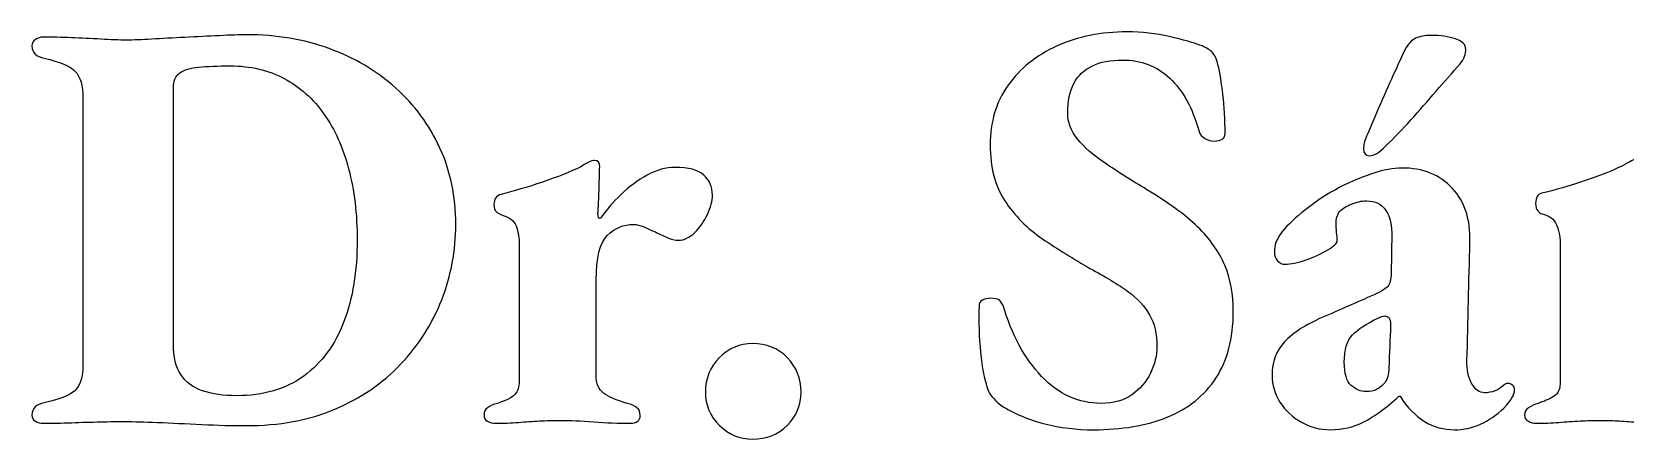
# Model space of a CAD drawing. Header units: millimetres. Extents: x 0 to 297, y 0 to 210.
# Drawn here: x 54 to 125.3, y 113.2 to 131.5 of the extents above; entities that cross this region are included whole.
import ezdxf

# ---------------------------------------------------------------- set-up
doc = ezdxf.new("R2010")
doc.units = ezdxf.units.MM
doc.layers.add('SZOVEG_0.5mm', color=7, linetype='Continuous')

msp = doc.modelspace()

# ---------------------------------------------------------------- linework, layer by layer
at = {"layer": 'SZOVEG_0.5mm'}
for points, knots in [([(63.542, 113.816), (62.946, 113.816), (62.293, 113.834), (61.583, 113.869), (60.873, 113.904), (60.212, 113.934), (59.599, 113.961), (58.985, 113.987), (58.521, 114), (58.205, 114), (57.855, 114), (57.469, 113.996), (57.049, 113.987), (56.628, 113.978), (56.194, 113.965), (55.748, 113.947), (55.301, 113.93), (54.876, 113.921), (54.473, 113.921), (54.35, 113.921), (54.236, 113.952), (54.131, 114.013), (54.026, 114.074), (53.973, 114.166), (53.973, 114.289), (53.973, 114.447), (54.021, 114.57), (54.118, 114.657), (54.214, 114.745), (54.35, 114.806), (54.525, 114.841), (55.191, 114.981), (55.647, 115.161), (55.892, 115.38), (56.137, 115.599), (56.26, 115.989), (56.26, 116.55), (56.26, 120.528), (56.26, 124.506), (56.26, 128.484), (56.26, 129.045), (56.146, 129.443), (55.918, 129.68), (55.691, 129.917), (55.226, 130.114), (54.525, 130.271), (54.35, 130.306), (54.214, 130.368), (54.118, 130.455), (54.021, 130.543), (53.973, 130.666), (53.973, 130.823), (53.973, 130.946), (54.026, 131.043), (54.131, 131.113), (54.236, 131.183), (54.35, 131.218), (54.473, 131.218), (54.876, 131.218), (55.301, 131.209), (55.748, 131.191), (56.194, 131.174), (56.632, 131.152), (57.062, 131.126), (57.491, 131.099), (57.881, 131.086), (58.232, 131.086), (58.512, 131.086), (58.88, 131.099), (59.336, 131.126), (59.791, 131.152), (60.286, 131.178), (60.821, 131.205), (61.355, 131.231), (61.872, 131.257), (62.372, 131.283), (62.871, 131.31), (63.279, 131.323), (63.594, 131.323), (64.926, 131.323), (66.157, 131.117), (67.287, 130.705), (68.418, 130.293), (69.408, 129.706), (70.258, 128.944), (71.108, 128.182), (71.769, 127.284), (72.242, 126.25), (72.716, 125.216), (72.952, 124.077), (72.952, 122.832), (72.952, 121.658), (72.742, 120.532), (72.321, 119.454), (71.901, 118.377), (71.287, 117.413), (70.481, 116.563), (69.675, 115.713), (68.694, 115.043), (67.537, 114.552), (66.38, 114.061), (65.049, 113.816), (63.542, 113.816)], [0, 0, 0, 0, 1, 1, 1, 2, 2, 2, 3, 3, 3, 4, 4, 4, 5, 5, 5, 6, 6, 6, 7, 7, 7, 8, 8, 8, 9, 9, 9, 10, 10, 10, 11, 11, 11, 12, 12, 12, 13, 13, 13, 14, 14, 14, 15, 15, 15, 16, 16, 16, 17, 17, 17, 18, 18, 18, 19, 19, 19, 20, 20, 20, 21, 21, 21, 22, 22, 22, 23, 23, 23, 24, 24, 24, 25, 25, 25, 26, 26, 26, 27, 27, 27, 28, 28, 28, 29, 29, 29, 30, 30, 30, 31, 31, 31, 32, 32, 32, 33, 33, 33, 34, 34, 34, 34]), ([(101.499, 113.632), (100.746, 113.632), (100.019, 113.72), (99.318, 113.895), (98.617, 114.07), (97.96, 114.35), (97.346, 114.736), (97.241, 114.824), (97.136, 114.92), (97.031, 115.025), (96.926, 115.13), (96.847, 115.244), (96.794, 115.367), (96.619, 115.84), (96.501, 116.418), (96.439, 117.102), (96.378, 117.785), (96.356, 118.477), (96.374, 119.178), (96.374, 119.301), (96.426, 119.389), (96.531, 119.441), (96.636, 119.494), (96.759, 119.52), (96.899, 119.52), (97.075, 119.52), (97.193, 119.498), (97.254, 119.454), (97.315, 119.411), (97.381, 119.327), (97.451, 119.205), (97.837, 117.89), (98.411, 116.83), (99.173, 116.024), (99.935, 115.218), (100.825, 114.815), (101.841, 114.815), (102.402, 114.815), (102.862, 114.942), (103.221, 115.196), (103.58, 115.45), (103.856, 115.774), (104.049, 116.169), (104.242, 116.563), (104.338, 116.962), (104.338, 117.365), (104.338, 117.925), (104.229, 118.399), (104.01, 118.784), (103.791, 119.17), (103.462, 119.52), (103.024, 119.836), (102.586, 120.151), (102.025, 120.493), (101.342, 120.861), (100.606, 121.281), (99.896, 121.724), (99.213, 122.188), (98.529, 122.653), (97.968, 123.218), (97.53, 123.884), (97.092, 124.55), (96.873, 125.382), (96.873, 126.381), (96.873, 127.415), (97.14, 128.309), (97.675, 129.062), (98.209, 129.816), (98.941, 130.403), (99.87, 130.823), (100.798, 131.244), (101.841, 131.454), (102.998, 131.454), (103.664, 131.454), (104.299, 131.384), (104.904, 131.244), (105.508, 131.104), (105.994, 130.964), (106.362, 130.823), (106.573, 130.736), (106.726, 130.639), (106.822, 130.534), (106.919, 130.429), (107.002, 130.245), (107.072, 129.982), (107.16, 129.614), (107.234, 129.167), (107.296, 128.642), (107.357, 128.116), (107.388, 127.538), (107.388, 126.907), (107.388, 126.679), (107.23, 126.565), (106.914, 126.565), (106.757, 126.565), (106.612, 126.604), (106.481, 126.683), (106.349, 126.762), (106.266, 126.863), (106.231, 126.986), (105.933, 128.037), (105.495, 128.834), (104.917, 129.378), (104.338, 129.921), (103.629, 130.193), (102.787, 130.193), (102.262, 130.193), (101.815, 130.105), (101.447, 129.93), (101.079, 129.754), (100.803, 129.492), (100.619, 129.141), (100.435, 128.791), (100.343, 128.353), (100.343, 127.827), (100.343, 127.406), (100.487, 127.016), (100.777, 126.657), (101.066, 126.298), (101.482, 125.934), (102.025, 125.566), (102.568, 125.198), (103.191, 124.804), (103.892, 124.383), (104.838, 123.822), (105.591, 123.27), (106.152, 122.727), (106.713, 122.184), (107.12, 121.61), (107.375, 121.005), (107.629, 120.401), (107.756, 119.704), (107.756, 118.916), (107.756, 117.724), (107.497, 116.734), (106.98, 115.945), (106.463, 115.157), (105.736, 114.574), (104.798, 114.197), (103.861, 113.82), (102.761, 113.632), (101.499, 113.632)], [0, 0, 0, 0, 1, 1, 1, 2, 2, 2, 3, 3, 3, 4, 4, 4, 5, 5, 5, 6, 6, 6, 7, 7, 7, 8, 8, 8, 9, 9, 9, 10, 10, 10, 11, 11, 11, 12, 12, 12, 13, 13, 13, 14, 14, 14, 15, 15, 15, 16, 16, 16, 17, 17, 17, 18, 18, 18, 19, 19, 19, 20, 20, 20, 21, 21, 21, 22, 22, 22, 23, 23, 23, 24, 24, 24, 25, 25, 25, 26, 26, 26, 27, 27, 27, 28, 28, 28, 29, 29, 29, 30, 30, 30, 31, 31, 31, 32, 32, 32, 33, 33, 33, 34, 34, 34, 35, 35, 35, 36, 36, 36, 37, 37, 37, 38, 38, 38, 39, 39, 39, 40, 40, 40, 41, 41, 41, 42, 42, 42, 43, 43, 43, 44, 44, 44, 45, 45, 45, 46, 46, 46, 47, 47, 47, 47]), ([(113.854, 125.908), (113.679, 125.908), (113.591, 126.013), (113.591, 126.223), (113.591, 126.293), (113.6, 126.377), (113.618, 126.473), (113.635, 126.569), (113.67, 126.67), (113.723, 126.775), (113.863, 127.108), (114.043, 127.529), (114.262, 128.037), (114.481, 128.545), (114.7, 129.04), (114.919, 129.522), (115.138, 130.004), (115.309, 130.377), (115.431, 130.639), (115.572, 130.902), (115.734, 131.078), (115.918, 131.165), (116.102, 131.253), (116.334, 131.297), (116.614, 131.297), (117.035, 131.297), (117.398, 131.244), (117.705, 131.139), (118.012, 131.034), (118.165, 130.876), (118.165, 130.666), (118.165, 130.578), (118.148, 130.477), (118.113, 130.363), (118.078, 130.25), (118.007, 130.131), (117.902, 130.009), (117.569, 129.641), (117.214, 129.238), (116.838, 128.799), (116.461, 128.361), (116.084, 127.932), (115.707, 127.511), (115.331, 127.091), (114.949, 126.696), (114.564, 126.328), (114.284, 126.048), (114.047, 125.908), (113.854, 125.908)], [0, 0, 0, 0, 1, 1, 1, 2, 2, 2, 3, 3, 3, 4, 4, 4, 5, 5, 5, 6, 6, 6, 7, 7, 7, 8, 8, 8, 9, 9, 9, 10, 10, 10, 11, 11, 11, 12, 12, 12, 13, 13, 13, 14, 14, 14, 15, 15, 15, 16, 16, 16, 16]), ([(63.147, 115.157), (64.339, 115.157), (65.338, 115.45), (66.144, 116.037), (66.95, 116.624), (67.55, 117.439), (67.945, 118.482), (68.339, 119.525), (68.536, 120.738), (68.536, 122.123), (68.536, 123.297), (68.409, 124.361), (68.155, 125.316), (67.901, 126.271), (67.533, 127.091), (67.051, 127.774), (66.569, 128.458), (65.973, 128.988), (65.263, 129.365), (64.554, 129.741), (63.752, 129.93), (62.858, 129.93), (62.297, 129.93), (61.828, 129.912), (61.452, 129.877), (61.075, 129.842), (60.79, 129.754), (60.597, 129.614), (60.405, 129.474), (60.308, 129.246), (60.308, 128.931), (60.308, 125.11), (60.308, 121.29), (60.308, 117.47), (60.308, 116.892), (60.418, 116.436), (60.637, 116.103), (60.856, 115.77), (61.18, 115.529), (61.609, 115.38), (62.039, 115.231), (62.551, 115.157), (63.147, 115.157)], [0, 0, 0, 0, 1, 1, 1, 2, 2, 2, 3, 3, 3, 4, 4, 4, 5, 5, 5, 6, 6, 6, 7, 7, 7, 8, 8, 8, 9, 9, 9, 10, 10, 10, 11, 11, 11, 12, 12, 12, 13, 13, 13, 14, 14, 14, 14]), ([(74.74, 113.921), (74.599, 113.921), (74.477, 113.952), (74.372, 114.013), (74.266, 114.074), (74.214, 114.166), (74.214, 114.289), (74.214, 114.429), (74.266, 114.539), (74.372, 114.618), (74.477, 114.697), (74.626, 114.762), (74.818, 114.815), (75.204, 114.938), (75.463, 115.069), (75.594, 115.209), (75.725, 115.349), (75.791, 115.551), (75.791, 115.814), (75.791, 117.829), (75.791, 119.844), (75.791, 121.86), (75.791, 122.228), (75.743, 122.53), (75.647, 122.767), (75.55, 123.003), (75.335, 123.165), (75.002, 123.253), (74.915, 123.288), (74.836, 123.336), (74.766, 123.397), (74.696, 123.459), (74.661, 123.568), (74.661, 123.726), (74.661, 123.971), (74.766, 124.12), (74.976, 124.173), (75.537, 124.313), (76.155, 124.497), (76.829, 124.725), (77.504, 124.953), (78.078, 125.181), (78.551, 125.408), (78.639, 125.479), (78.748, 125.544), (78.88, 125.606), (79.011, 125.667), (79.103, 125.698), (79.156, 125.698), (79.314, 125.698), (79.392, 125.601), (79.392, 125.408), (79.392, 125.321), (79.388, 125.141), (79.379, 124.87), (79.37, 124.598), (79.362, 124.322), (79.353, 124.042), (79.344, 123.761), (79.331, 123.525), (79.314, 123.332), (79.314, 123.174), (79.349, 123.095), (79.419, 123.095), (79.682, 123.463), (79.993, 123.822), (80.352, 124.173), (80.711, 124.523), (81.101, 124.813), (81.522, 125.04), (81.942, 125.268), (82.354, 125.382), (82.757, 125.382), (83.37, 125.382), (83.804, 125.268), (84.058, 125.04), (84.312, 124.813), (84.439, 124.515), (84.439, 124.147), (84.439, 123.884), (84.365, 123.595), (84.216, 123.279), (84.067, 122.964), (83.879, 122.692), (83.651, 122.464), (83.423, 122.236), (83.178, 122.123), (82.915, 122.123), (82.757, 122.123), (82.591, 122.162), (82.415, 122.241), (82.24, 122.32), (82.065, 122.403), (81.89, 122.491), (81.714, 122.561), (81.543, 122.635), (81.377, 122.714), (81.211, 122.793), (81.057, 122.832), (80.917, 122.832), (80.461, 122.832), (80.067, 122.666), (79.734, 122.333), (79.401, 122), (79.235, 121.334), (79.235, 120.335), (79.235, 118.907), (79.235, 117.479), (79.235, 116.05), (79.235, 115.7), (79.344, 115.441), (79.563, 115.275), (79.782, 115.108), (80.137, 114.955), (80.628, 114.815), (80.821, 114.762), (80.965, 114.697), (81.062, 114.618), (81.158, 114.539), (81.206, 114.429), (81.206, 114.289), (81.206, 114.044), (81.057, 113.921), (80.759, 113.921), (80.234, 113.921), (79.69, 113.943), (79.129, 113.987), (78.569, 114.031), (78.061, 114.053), (77.605, 114.053), (77.307, 114.053), (77.005, 114.044), (76.698, 114.026), (76.391, 114.009), (76.076, 113.987), (75.752, 113.961), (75.427, 113.934), (75.09, 113.921), (74.74, 113.921)], [0, 0, 0, 0, 1, 1, 1, 2, 2, 2, 3, 3, 3, 4, 4, 4, 5, 5, 5, 6, 6, 6, 7, 7, 7, 8, 8, 8, 9, 9, 9, 10, 10, 10, 11, 11, 11, 12, 12, 12, 13, 13, 13, 14, 14, 14, 15, 15, 15, 16, 16, 16, 17, 17, 17, 18, 18, 18, 19, 19, 19, 20, 20, 20, 21, 21, 21, 22, 22, 22, 23, 23, 23, 24, 24, 24, 25, 25, 25, 26, 26, 26, 27, 27, 27, 28, 28, 28, 29, 29, 29, 30, 30, 30, 31, 31, 31, 32, 32, 32, 33, 33, 33, 34, 34, 34, 35, 35, 35, 36, 36, 36, 37, 37, 37, 38, 38, 38, 39, 39, 39, 40, 40, 40, 41, 41, 41, 42, 42, 42, 43, 43, 43, 44, 44, 44, 45, 45, 45, 46, 46, 46, 46]), ([(121.32, 113.921), (121.197, 113.921), (121.079, 113.952), (120.965, 114.013), (120.851, 114.074), (120.794, 114.166), (120.794, 114.289), (120.794, 114.429), (120.855, 114.539), (120.978, 114.618), (121.101, 114.697), (121.241, 114.762), (121.398, 114.815), (121.661, 114.903), (121.894, 115.003), (122.095, 115.117), (122.297, 115.231), (122.397, 115.463), (122.397, 115.814), (122.397, 117.82), (122.397, 119.827), (122.397, 121.833), (122.397, 122.219), (122.34, 122.543), (122.226, 122.806), (122.113, 123.069), (121.898, 123.235), (121.582, 123.305), (121.512, 123.323), (121.447, 123.367), (121.385, 123.437), (121.324, 123.507), (121.293, 123.621), (121.293, 123.779), (121.293, 124.024), (121.381, 124.173), (121.556, 124.226), (122.152, 124.366), (122.805, 124.554), (123.515, 124.791), (124.224, 125.027), (124.833, 125.277), (125.341, 125.54), (125.412, 125.575), (125.49, 125.619), (125.578, 125.671), (125.666, 125.724), (125.745, 125.75), (125.815, 125.75), (125.92, 125.75), (125.985, 125.719), (126.012, 125.658), (126.038, 125.597), (126.051, 125.522), (126.051, 125.435), (126.051, 125.295), (126.029, 125.071), (125.985, 124.764), (125.942, 124.458), (125.92, 124.182), (125.92, 123.936), (125.92, 123.866), (125.924, 123.787), (125.933, 123.7), (125.942, 123.612), (125.955, 123.56), (125.972, 123.542), (126.568, 124.12), (127.173, 124.567), (127.786, 124.883), (128.399, 125.198), (129.109, 125.356), (129.915, 125.356), (130.827, 125.356), (131.593, 125.018), (132.215, 124.344), (132.838, 123.669), (133.149, 122.753), (133.149, 121.597), (133.149, 119.669), (133.149, 117.741), (133.149, 115.814), (133.149, 115.463), (133.249, 115.231), (133.451, 115.117), (133.652, 115.003), (133.885, 114.903), (134.147, 114.815), (134.288, 114.762), (134.41, 114.697), (134.515, 114.618), (134.621, 114.539), (134.673, 114.429), (134.673, 114.289), (134.673, 114.166), (134.625, 114.074), (134.529, 114.013), (134.432, 113.952), (134.331, 113.921), (134.226, 113.921), (133.876, 113.921), (133.547, 113.934), (133.241, 113.961), (132.934, 113.987), (132.636, 114.009), (132.347, 114.026), (132.058, 114.044), (131.755, 114.053), (131.44, 114.053), (131.142, 114.053), (130.844, 114.044), (130.546, 114.026), (130.248, 114.009), (129.95, 113.987), (129.652, 113.961), (129.355, 113.934), (129.03, 113.921), (128.68, 113.921), (128.575, 113.921), (128.474, 113.952), (128.378, 114.013), (128.281, 114.074), (128.233, 114.166), (128.233, 114.289), (128.233, 114.429), (128.286, 114.539), (128.391, 114.618), (128.496, 114.697), (128.619, 114.762), (128.759, 114.815), (129.022, 114.903), (129.241, 115.003), (129.416, 115.117), (129.591, 115.231), (129.679, 115.463), (129.679, 115.814), (129.679, 117.557), (129.679, 119.301), (129.679, 121.045), (129.679, 121.711), (129.525, 122.232), (129.219, 122.609), (128.912, 122.986), (128.505, 123.183), (127.996, 123.2), (127.611, 123.2), (127.269, 123.139), (126.971, 123.016), (126.673, 122.894), (126.367, 122.727), (126.051, 122.517), (125.981, 122.447), (125.929, 122.368), (125.893, 122.28), (125.858, 122.193), (125.841, 122.105), (125.841, 122.017), (125.841, 119.95), (125.841, 117.882), (125.841, 115.814), (125.841, 115.463), (125.937, 115.231), (126.13, 115.117), (126.323, 115.003), (126.542, 114.903), (126.787, 114.815), (127.138, 114.71), (127.313, 114.534), (127.313, 114.289), (127.313, 114.184), (127.269, 114.096), (127.182, 114.026), (127.094, 113.956), (126.989, 113.921), (126.866, 113.921), (126.516, 113.921), (126.191, 113.934), (125.893, 113.961), (125.596, 113.987), (125.315, 114.009), (125.052, 114.026), (124.789, 114.044), (124.5, 114.053), (124.185, 114.053), (123.887, 114.053), (123.585, 114.044), (123.278, 114.026), (122.971, 114.009), (122.656, 113.987), (122.332, 113.961), (122.007, 113.934), (121.67, 113.921), (121.32, 113.921)], [0, 0, 0, 0, 1, 1, 1, 2, 2, 2, 3, 3, 3, 4, 4, 4, 5, 5, 5, 6, 6, 6, 7, 7, 7, 8, 8, 8, 9, 9, 9, 10, 10, 10, 11, 11, 11, 12, 12, 12, 13, 13, 13, 14, 14, 14, 15, 15, 15, 16, 16, 16, 17, 17, 17, 18, 18, 18, 19, 19, 19, 20, 20, 20, 21, 21, 21, 22, 22, 22, 23, 23, 23, 24, 24, 24, 25, 25, 25, 26, 26, 26, 27, 27, 27, 28, 28, 28, 29, 29, 29, 30, 30, 30, 31, 31, 31, 32, 32, 32, 33, 33, 33, 34, 34, 34, 35, 35, 35, 36, 36, 36, 37, 37, 37, 38, 38, 38, 39, 39, 39, 40, 40, 40, 41, 41, 41, 42, 42, 42, 43, 43, 43, 44, 44, 44, 45, 45, 45, 46, 46, 46, 47, 47, 47, 48, 48, 48, 49, 49, 49, 50, 50, 50, 51, 51, 51, 52, 52, 52, 53, 53, 53, 54, 54, 54, 55, 55, 55, 56, 56, 56, 57, 57, 57, 58, 58, 58, 59, 59, 59, 60, 60, 60, 61, 61, 61, 62, 62, 62, 63, 63, 63, 64, 64, 64, 64]), ([(112.119, 113.632), (111.646, 113.632), (111.208, 113.746), (110.805, 113.974), (110.402, 114.202), (110.082, 114.499), (109.845, 114.867), (109.609, 115.235), (109.491, 115.639), (109.491, 116.077), (109.491, 116.672), (109.679, 117.172), (110.056, 117.575), (110.433, 117.978), (110.989, 118.337), (111.725, 118.653), (112.505, 118.994), (113.285, 119.336), (114.064, 119.678), (114.415, 119.836), (114.63, 119.976), (114.708, 120.099), (114.787, 120.221), (114.827, 120.449), (114.827, 120.782), (114.836, 121.281), (114.844, 121.781), (114.853, 122.28), (114.871, 122.771), (114.783, 123.161), (114.59, 123.45), (114.397, 123.739), (114.108, 123.884), (113.723, 123.884), (113.495, 123.884), (113.267, 123.836), (113.039, 123.739), (112.811, 123.643), (112.636, 123.533), (112.514, 123.411), (112.461, 123.341), (112.422, 123.257), (112.395, 123.161), (112.369, 123.065), (112.356, 122.964), (112.356, 122.859), (112.356, 122.753), (112.365, 122.626), (112.382, 122.477), (112.4, 122.328), (112.408, 122.201), (112.408, 122.096), (112.408, 121.991), (112.268, 121.855), (111.988, 121.689), (111.707, 121.522), (111.383, 121.373), (111.015, 121.242), (110.647, 121.111), (110.332, 121.045), (110.069, 121.045), (109.946, 121.045), (109.837, 121.097), (109.74, 121.203), (109.644, 121.308), (109.596, 121.439), (109.596, 121.597), (109.596, 121.877), (109.692, 122.153), (109.885, 122.425), (110.078, 122.697), (110.393, 123.008), (110.831, 123.358), (111.287, 123.744), (111.786, 124.085), (112.33, 124.383), (112.873, 124.681), (113.412, 124.918), (113.946, 125.093), (114.481, 125.268), (114.932, 125.356), (115.3, 125.356), (116.246, 125.356), (117, 125.054), (117.561, 124.449), (118.121, 123.844), (118.384, 123.043), (118.349, 122.044), (118.305, 120.274), (118.262, 118.504), (118.218, 116.734), (118.2, 116.331), (118.27, 115.989), (118.428, 115.709), (118.586, 115.428), (118.779, 115.288), (119.006, 115.288), (119.339, 115.288), (119.628, 115.402), (119.874, 115.63), (119.926, 115.682), (119.979, 115.709), (120.032, 115.709), (120.119, 115.709), (120.194, 115.682), (120.255, 115.63), (120.316, 115.577), (120.347, 115.507), (120.347, 115.419), (120.347, 115.209), (120.189, 114.938), (119.874, 114.605), (119.541, 114.289), (119.19, 114.048), (118.822, 113.882), (118.454, 113.715), (118.069, 113.632), (117.666, 113.632), (116.684, 113.632), (115.869, 114.131), (115.221, 115.13), (115.204, 115.13), (115.186, 115.13), (115.169, 115.13), (114.59, 114.605), (114.069, 114.223), (113.604, 113.987), (113.14, 113.75), (112.645, 113.632), (112.119, 113.632)], [0, 0, 0, 0, 1, 1, 1, 2, 2, 2, 3, 3, 3, 4, 4, 4, 5, 5, 5, 6, 6, 6, 7, 7, 7, 8, 8, 8, 9, 9, 9, 10, 10, 10, 11, 11, 11, 12, 12, 12, 13, 13, 13, 14, 14, 14, 15, 15, 15, 16, 16, 16, 17, 17, 17, 18, 18, 18, 19, 19, 19, 20, 20, 20, 21, 21, 21, 22, 22, 22, 23, 23, 23, 24, 24, 24, 25, 25, 25, 26, 26, 26, 27, 27, 27, 28, 28, 28, 29, 29, 29, 30, 30, 30, 31, 31, 31, 32, 32, 32, 33, 33, 33, 34, 34, 34, 35, 35, 35, 36, 36, 36, 37, 37, 37, 38, 38, 38, 39, 39, 39, 40, 40, 40, 41, 41, 41, 42, 42, 42, 43, 43, 43, 43]), ([(113.696, 115.341), (113.889, 115.341), (114.047, 115.371), (114.17, 115.433), (114.292, 115.494), (114.415, 115.595), (114.538, 115.735), (114.59, 115.805), (114.634, 115.897), (114.669, 116.011), (114.704, 116.125), (114.722, 116.261), (114.722, 116.418), (114.748, 117.049), (114.774, 117.68), (114.8, 118.311), (114.8, 118.486), (114.774, 118.6), (114.722, 118.653), (114.669, 118.705), (114.608, 118.732), (114.538, 118.732), (114.503, 118.732), (114.459, 118.723), (114.406, 118.705), (114.354, 118.688), (114.292, 118.662), (114.222, 118.626), (113.714, 118.381), (113.337, 118.131), (113.092, 117.877), (112.847, 117.623), (112.724, 117.216), (112.724, 116.655), (112.724, 116.147), (112.829, 115.801), (113.039, 115.617), (113.25, 115.433), (113.469, 115.341), (113.696, 115.341)], [0, 0, 0, 0, 1, 1, 1, 2, 2, 2, 3, 3, 3, 4, 4, 4, 5, 5, 5, 6, 6, 6, 7, 7, 7, 8, 8, 8, 9, 9, 9, 10, 10, 10, 11, 11, 11, 12, 12, 12, 13, 13, 13, 13]), ([(86.227, 113.211), (85.666, 113.211), (85.175, 113.417), (84.755, 113.829), (84.334, 114.241), (84.124, 114.736), (84.124, 115.314), (84.124, 115.928), (84.334, 116.445), (84.755, 116.865), (85.175, 117.286), (85.666, 117.496), (86.227, 117.496), (86.858, 117.496), (87.379, 117.286), (87.791, 116.865), (88.203, 116.445), (88.409, 115.928), (88.409, 115.314), (88.409, 114.736), (88.203, 114.241), (87.791, 113.829), (87.379, 113.417), (86.858, 113.211), (86.227, 113.211)], [0, 0, 0, 0, 1, 1, 1, 2, 2, 2, 3, 3, 3, 4, 4, 4, 5, 5, 5, 6, 6, 6, 7, 7, 7, 8, 8, 8, 8])]:
    msp.add_open_spline(points, degree=3, knots=knots, dxfattribs=at)

doc.saveas('drawing.dxf')
